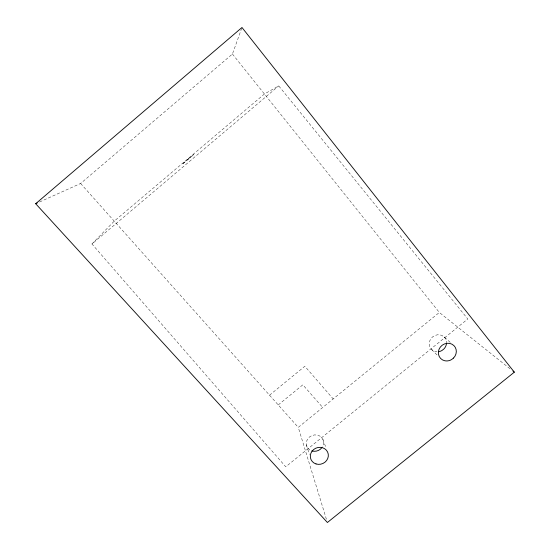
<?xml version="1.0" encoding="UTF-8"?>
<svg xmlns="http://www.w3.org/2000/svg" width="550" height="550" viewBox="0 0 550 550"><rect width="100%" height="100%" fill="white"/><g stroke="black" fill="none" stroke-linecap="round" stroke-linejoin="round"><path stroke-width="0.41" stroke-dasharray="2.75 2.06" d="M39.552 201.981L80.623 183.473L232.437 54.037L241.691 28.304M188.238 159.046L193.937 154.399L182.174 164.354L188.238 159.046L188.829 157.994M91.96 243.98L114.235 221.148L264.419 93.995L278.747 85.903L467.796 318.979L285.759 466.812L91.96 243.98L278.747 85.903M269.541 395.189L304.837 366.259L333.211 398.922M278.238 404.931L302.844 384.801L322.706 407.474M326.397 519.221L298.272 427.384L439.333 312.462L510.971 369.511M450.223 342.341L444.146 336.978A8.889 8.271 -39.4 0 0 432.774 336.758A8.889 8.271 -39.4 0 0 430.299 347.889L431.64 349.587L435.456 351.601A8.889 8.271 -39.4 0 0 436.934 351.787M431.64 349.587L437.958 355.829M80.623 183.473L298.272 427.384M232.437 54.037L439.333 312.462M444.146 336.978L445.479 338.683A8.889 8.271 -39.4 0 1 446.511 342.148M322.884 439.395L326.116 448.064M306.364 444.799L309.403 454.431M309.843 449.982A8.766 8.126 -21.6 0 1 307.773 438.811A8.766 8.126 -21.6 0 1 319.639 435.964A8.766 8.126 -21.6 0 1 322.362 446.978"/><path stroke-width="0.82" d="M35.681 203.727L241.979 27.5L514.319 372.171L327.401 522.5L35.681 203.727L37.228 203.032M512.985 371.106L514.319 372.171M321.949 447.59A8.766 8.126 -21.6 0 1 311.829 450.904M446.524 342.891A8.889 8.271 -39.4 0 1 443.843 349.016L442.021 350.446A8.889 8.271 -39.4 0 1 438.433 351.718M453.516 358.057L451.619 359.549A9.254 8.58 -39.2 0 1 444.792 360.752L442.654 359.982A9.254 8.58 -39.2 0 1 440.344 347.05A9.254 8.58 -39.2 0 1 453.867 345.558L455.242 347.325A9.254 8.58 -39.2 0 1 453.516 358.057M316.044 463.946A9.116 8.422 -21.7 0 0 328.247 454.101A9.116 8.422 -21.7 0 0 313.679 449.508A9.116 8.422 -21.7 0 0 316.044 463.946"/></g></svg>
